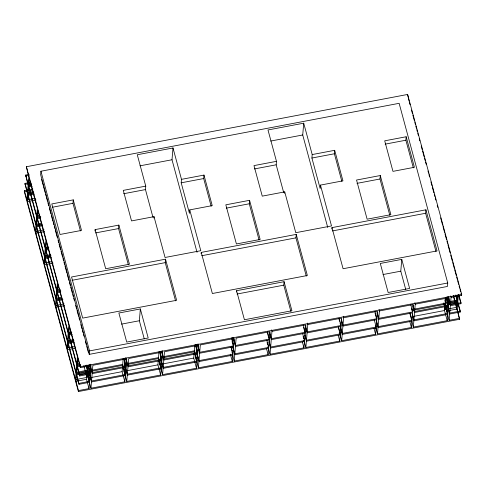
<?xml version="1.0" encoding="UTF-8"?>
<svg xmlns="http://www.w3.org/2000/svg" width="486" height="486" viewBox="0 0 486 486"><rect width="100%" height="100%" fill="white"/><g stroke="black" fill="none" stroke-linecap="round" stroke-linejoin="round"><path stroke-width="0.73" d="M459.695 318.318L449.143 320.317L446.622 311.016L447.15 304.728L457.703 302.723L457.174 309.017L459.616 319.272L78.392 391.546L24.3 191.581L24.379 190.627L32.823 189.03M35.338 198.331L26.894 199.934L27.423 193.641L24.986 183.386L30.618 182.323M33.133 191.624L27.502 192.693L28.121 185.312L25.685 175.057L29.203 174.389M458.869 294.874L461.001 302.748L450.449 304.746L451.069 297.371L461.621 295.373L461.7 294.419L407.608 94.454L26.384 166.728L28.826 176.983L28.206 184.358L31.019 183.83M44.074 229.872L35.435 231.506L27.356 201.623L27.884 195.336L34.36 194.108M41.802 223.177L36.043 224.271L27.963 194.382L28.583 187.001L32.179 186.32M36.748 215.936L28.662 186.053L29.282 178.678L37.367 208.561L36.748 215.936L39.621 215.389M35.435 231.506L35.964 225.218L27.884 195.336M36.043 224.271L36.663 216.89L28.583 187.001M40.933 171.23L40.642 174.699L89.242 354.367L447.442 286.454L447.734 282.992L399.134 103.318L40.933 171.23L89.533 350.898L89.242 354.367M51.893 261.583L43.977 263.084L35.897 233.201L36.426 226.913L42.179 225.82M50.344 254.755L44.584 255.843L36.505 225.96L37.124 218.579L40.721 217.898M45.289 247.514L37.203 217.631L37.823 210.256L45.909 240.139L45.289 247.514L48.163 246.967M43.977 263.084L44.505 256.796L36.426 226.913M44.584 255.843L45.204 248.468L37.124 218.579M64.103 303.92L55.465 305.554L44.439 264.779L44.967 258.485L51.443 257.258M61.831 297.225L56.072 298.313L45.046 257.537L45.666 250.156L48.545 249.61M56.777 289.984L45.745 249.209L46.364 241.828L57.391 282.609L56.777 289.984L60.373 289.304M55.465 305.554L55.993 299.267L44.967 258.485M56.072 298.313L56.692 290.932L45.666 250.156M74.868 346.524L66.953 348.025L55.926 307.249L56.455 300.956L62.931 299.728M73.319 339.69L67.56 340.783L56.534 300.008L57.154 292.627L60.75 291.946M68.259 332.454L57.233 291.673L57.852 284.298L68.878 325.079L68.259 332.454L71.138 331.908M80.433 230.959L72.961 203.336L73.252 199.874L51.802 203.938L60.057 234.471L81.514 230.407L73.252 199.874M66.953 348.025L67.481 341.731L56.455 300.956M67.56 340.783L68.18 333.402L57.154 292.627M85.961 365.296L87.535 371.128L87.006 377.415L75.494 379.602L67.414 349.713L67.937 343.426L74.413 342.199M88.051 365.01L87.614 370.18L76.102 372.361L68.022 342.472L68.641 335.097L72.238 334.411M76.8 364.026L68.72 334.143L69.34 326.768L77.42 356.651L76.8 364.026L79.68 363.485M75.494 379.602L76.023 373.309L67.937 343.426M76.102 372.361L76.721 364.98L68.641 335.097M78.471 390.598L75.956 381.291L76.478 375.004L87.037 372.999L89.552 382.306L89.023 388.593L78.471 390.598L78.392 391.546M89.552 382.306L78.999 384.305L76.563 374.05L77.183 366.669L80.7 366.007M87.93 365.387L90.25 373.971L79.698 375.976L77.262 365.721L77.882 358.346L80.397 367.647L90.949 365.648L90.56 364.214M80.397 367.647L80.476 366.699L26.384 166.728M94.995 230.99L95.11 229.605L118.857 225.103L129.44 264.238L105.693 268.74L95.11 229.605M89.023 388.593L86.508 379.293L87.037 372.999M79.078 383.357L89.631 381.352L87.116 372.051L87.674 365.411M88.197 378.084L88.725 371.79L122.624 365.363L125.37 375.514L124.841 381.802L90.943 388.229L88.197 378.084L122.095 371.656L122.624 365.363M123.717 358.486L126.068 367.185L125.449 374.56L91.55 380.988L88.804 370.842L89.303 364.937M89.631 381.352L90.25 373.971M79.777 375.022L90.329 373.023L90.949 365.648M90.943 388.229L91.471 381.941L88.725 371.79M91.55 380.988L92.17 373.613L89.819 364.913M92.249 372.659L92.869 365.284L126.767 358.856L126.147 366.231L92.249 372.659L90.092 364.682M128.365 264.803L118.566 228.566L118.857 225.103M125.449 374.56L122.703 364.415L123.201 358.51M124.015 371.292L124.544 364.998L158.448 358.571L161.188 368.722L160.659 375.01L126.761 381.437L124.015 371.292L157.92 364.865L158.448 358.571M159.536 351.694L161.893 360.393L161.273 367.774L127.368 374.202L124.623 364.05L125.121 358.146M126.761 381.437L127.289 375.149L124.544 364.998M127.368 374.202L127.988 366.821L125.637 358.121M162.591 352.064L161.972 359.44L128.067 365.867L128.687 358.492L162.591 352.064L162.196 350.613M152.938 217.218L145.466 189.589L145.757 186.126L137.271 154.748L172.998 147.975L181.491 179.352L181.199 182.815L189.455 213.348L189.747 209.885L212.23 205.621L203.968 175.088L181.491 179.352M144.263 338.894L139.354 320.742L140.345 308.95L118.863 313.02L126.725 342.071L148.2 338.001L140.345 308.95M153.898 218.044L154.019 216.659L131.536 220.917L123.274 190.384L145.757 186.126M197.043 252.301L172.008 159.76L172.998 147.975M175.568 300.87L165.228 262.64L165.519 259.178L71.557 276.99L82.681 318.105L176.637 300.287L165.519 259.178M161.273 367.774L158.527 357.623L159.019 351.718M159.833 364.5L160.362 358.212L194.266 351.785L197.012 361.93L196.484 368.224L162.579 374.651L159.833 364.5L193.738 358.073L194.266 351.785M195.36 344.902L197.711 353.601L197.091 360.983L163.187 367.41L160.447 357.259L160.939 351.354M162.579 374.651L163.108 368.358L160.362 358.212M163.187 367.41L163.806 360.029L161.455 351.329M198.41 345.273L197.79 352.648L163.891 359.075L164.511 351.7L198.41 345.273L198.015 343.827M211.149 206.179L203.677 178.556L203.968 175.088M201.131 253.789L201.247 252.404L296.229 234.392L307.352 275.507L212.37 293.514L201.247 252.404M197.091 360.983L194.345 350.831L194.843 344.926M198.403 367.859L195.658 357.708L196.186 351.421L198.932 361.566L198.403 367.859L232.302 361.432L232.83 355.138L232.047 352.241M232.156 341.737L233.529 346.81L232.909 354.191L199.011 360.618L196.265 350.467L196.757 344.562M199.011 360.618L199.631 353.237L197.273 344.538M199.71 352.283L200.329 344.908L234.228 338.481L233.608 345.856L199.71 352.283L197.553 344.313M231.591 349.519L231.828 346.725M232.205 342.199L232.581 337.77M236.457 292.092L236.573 290.707L284.067 281.698L291.922 310.748L244.428 319.758L236.573 290.707M268.059 346.172L268.649 348.347L268.12 354.64L234.222 361.068L234.75 354.774L232.594 346.804M267.586 333.493L269.347 340.018L268.728 347.399L234.829 353.826L235.449 346.445L233.098 337.746M235.528 345.497L236.147 338.116L270.046 331.689L269.432 339.07L235.528 345.497L233.371 337.521M259.081 240.023L249.275 203.786L249.567 200.317L225.826 204.825L236.409 243.96L260.156 239.458L249.567 200.317M283.654 192.432L276.182 164.809L276.473 161.34L267.986 129.962L303.714 123.189L312.2 154.566L311.909 158.035L320.171 188.568L320.462 185.099L342.94 180.841L334.684 150.308L312.2 154.566M304.078 340.109L304.473 341.555L303.944 347.848L270.04 354.276L270.568 347.982L269.001 342.187M303.598 327.424L305.172 333.226L304.552 340.607L270.647 347.034L271.267 339.653L269.505 333.129M271.966 331.331L305.87 324.903L305.251 332.278L271.346 338.706L271.966 331.331L271.577 329.879M284.614 193.264L284.729 191.873L262.252 196.137L253.99 165.605L276.473 161.34M290.847 311.313L283.775 285.167L284.067 281.698M327.752 227.521L302.723 134.98L303.714 123.189M306.283 276.084L295.944 237.861L296.229 234.392M339.507 331.865L340.291 334.769L339.763 341.057L305.858 347.484L306.387 341.196L304.819 335.395M340.012 322.813L340.99 326.434L340.37 333.815L306.466 340.243L307.091 332.861L305.518 327.066M307.79 324.539L341.688 318.111L341.069 325.486L307.17 331.914L307.79 324.539L307.395 323.087M341.865 181.393L334.392 153.77L334.684 150.308M331.847 229.003L331.962 227.618L425.918 209.806L437.042 250.916L343.086 268.734L331.962 227.618M375.52 325.802L376.109 327.977L375.581 334.265L341.682 340.692L342.211 334.404L340.443 327.88M375.046 313.118L376.808 319.642L376.188 327.023L342.29 333.451L342.909 326.07L341.342 320.274M343.608 317.747L377.507 311.319L376.887 318.695L342.988 325.122L343.608 317.747L343.213 316.295M389.796 215.237L379.991 179L380.283 175.537L356.536 180.039L367.124 219.174L390.872 214.672L380.283 175.537M409.971 313.938L411.928 321.185L411.399 327.473L377.5 333.9L378.029 327.613L376.462 321.811M378.728 319.278L412.626 312.85L412.007 320.231L378.108 326.659L378.728 319.278L376.966 312.759M379.426 310.955L413.331 304.528L412.711 311.903L378.807 318.33L379.426 310.955L379.037 309.503M407.608 94.454L409.078 101.131M413.343 167.846L405.871 140.217L406.162 136.754L384.705 140.825L392.961 171.358L414.418 167.287L406.162 136.754M405.695 289.334L400.78 271.176L401.77 259.384L380.295 263.455L388.15 292.505L409.631 288.435L401.77 259.384M413.313 310.25L445.006 304.242L447.752 314.393L447.223 320.681L413.319 327.108L413.847 320.821L412.28 315.019M446.093 297.365L448.45 306.065L447.831 313.44L413.926 319.867L414.546 312.492L412.784 305.967M415.244 304.163L449.149 297.736L448.529 305.111L414.625 311.538L415.244 304.163L414.856 302.711M435.972 251.499L425.627 213.269L425.918 209.806M447.223 320.681L444.477 310.536L445.006 304.242M447.831 313.44L445.085 303.294L445.577 297.389M455.668 295.202L457.247 301.034L456.719 307.322L445.206 309.509L445.735 303.215L444.945 300.299M457.763 294.917L457.326 300.081L445.814 302.268L446.251 297.098M449.75 313.081L447.229 303.774L447.849 296.393L450.37 305.7L449.75 313.081L460.303 311.076L457.788 301.776L458.407 294.395M449.143 320.317L449.665 314.029L447.15 304.728M449.665 314.029L460.224 312.03L460.303 311.076M450.37 305.7L460.922 303.695L461.001 302.748M25.606 176.011L29.124 175.343M24.908 184.34L31.238 183.137M28.121 185.312L31.645 184.644M28.662 186.053L31.541 185.506M140.004 165.829L172.008 159.76M270.714 141.049L302.723 134.98M24.3 191.581L32.744 189.977M27.423 193.641L33.759 192.444M27.963 194.382L33.716 193.294M27.356 201.623L35.988 199.989M52.251 207.261L72.961 203.336M123.711 193.714L145.466 189.589M181.199 182.815L203.677 178.556M254.427 168.934L276.182 164.809M311.909 158.035L334.392 153.77M385.155 144.148L405.871 140.217M36.663 216.89L40.265 216.203M37.203 217.631L40.8 216.944M35.964 225.218L41.723 224.125M36.505 225.96L42.258 224.866M35.897 233.201L44.53 231.561M95.56 232.928L118.566 228.566M226.276 208.148L249.275 203.786M356.991 183.362L379.991 179M45.204 248.468L48.807 247.781M45.745 249.209L48.624 248.662M44.505 256.796L50.981 255.569M45.046 257.537L50.799 256.444M44.439 264.779L53.071 263.139M72.007 280.313L165.228 262.64M201.696 255.727L295.944 237.861M332.412 230.941L425.627 213.269M56.692 290.932L60.294 290.251M57.233 291.673L60.829 290.993M55.993 299.267L61.752 298.173M56.534 300.008L62.287 298.914M55.926 307.249L64.559 305.609M237.022 294.03L283.775 285.167M68.18 333.402L71.782 332.722M68.72 334.143L71.6 333.596M121.579 324.107L139.354 320.742M383.004 274.547L400.78 271.176M67.481 341.731L73.957 340.504M68.022 342.472L73.775 341.385M67.414 349.713L75.324 348.213M89.533 350.898L447.734 282.992M76.721 364.98L80.324 364.3M77.262 365.721L80.779 365.053M80.476 366.699L461.7 294.419M76.023 373.309L87.535 371.128M88.804 370.842L122.703 364.415M124.623 364.05L158.527 357.623M160.447 357.259L194.345 350.831M196.265 350.467L199.211 349.908M232.818 343.535L235.03 343.116M413.392 309.303L445.085 303.294M445.735 303.215L457.247 301.034M76.563 374.05L87.116 372.051M447.229 303.774L457.788 301.776M92.17 373.613L126.068 367.185M127.988 366.821L161.893 360.393M163.806 360.029L197.711 353.601M199.631 353.237L233.529 346.81M235.449 346.445L269.347 340.018M271.267 339.653L305.172 333.226M307.091 332.861L340.99 326.434M342.909 326.07L376.808 319.642M414.546 312.492L448.45 306.065M195.658 357.708L198.604 357.149M231.476 350.916L233.687 350.497M412.049 316.684L444.477 310.536M75.956 381.291L86.508 379.293M446.622 311.016L457.174 309.017M91.471 381.941L125.37 375.514M127.289 375.149L161.188 368.722M163.108 368.358L197.012 361.93M198.932 361.566L232.83 355.138M234.75 354.774L268.649 348.347M270.568 347.982L304.473 341.555M306.387 341.196L340.291 334.769M342.211 334.404L376.109 327.977M378.029 327.613L411.928 321.185M413.847 320.821L447.752 314.393M409.467 102.558L410.044 104.709M411.49 110.043L412.474 113.688M412.869 115.146L414.449 120.978M414.844 122.436L415.433 124.623M415.828 126.081L416.417 128.268M416.812 129.726L417.407 131.913M417.802 133.371L418.391 135.558M419.242 138.704L419.837 140.891M421.216 145.994L422.2 149.639M422.595 151.097L424.175 156.929M424.57 158.387L425.159 160.574M425.554 162.032L426.143 164.219M427.984 171.011L428.573 173.192M428.968 174.65L429.557 176.837M430.936 181.934L431.92 185.573M432.315 187.031L433.889 192.857M434.284 194.309L434.873 196.496M435.268 197.954L435.857 200.135M437.236 205.232L437.831 207.419M440.65 217.85L442.618 225.127M443.013 226.585L444.593 232.411M444.982 233.869L446.561 239.695M446.956 241.147L447.545 243.334M447.94 244.792L450.103 252.799M450.759 255.217L452.338 261.049M452.733 262.507L454.307 268.339M454.702 269.797L456.281 275.629M456.676 277.087L457.265 279.274M457.66 280.732L458.644 284.377M459.106 286.066L459.683 288.216M460.072 289.644L460.655 291.794M461.038 293.222L461.621 295.373M458.596 295.111L460.922 303.695M455.947 294.978L457.326 300.081M457.703 302.723L460.224 312.03M453.566 295.658L456.719 307.322M453.286 295.883L459.616 319.272M450.68 295.944L451.069 297.371M448.317 296.873L450.449 304.746M446.373 297.134L448.529 305.111M445.024 299.352L445.814 302.268M443.432 302.948L444.022 305.135M444.417 306.593L445.206 309.509M412.863 305.014L414.625 311.538M410.749 304.655L412.711 311.903M411.454 308.501L412.043 310.675M412.359 314.071L413.926 319.867M410.05 312.984L412.007 320.231M411.356 319.861L413.319 327.108M409.832 321.677L411.399 327.473M377.239 312.528L378.807 318.33M374.931 311.447L376.887 318.695M376.346 320.134L378.108 326.659M374.226 319.776L376.188 327.023M375.933 328.105L377.5 333.9M374.013 328.463L375.581 334.265M320.462 185.099L331.507 225.929L295.774 232.703L284.729 191.873M341.421 319.32L342.988 325.122M339.107 318.233L341.069 325.486M339.028 319.187L339.617 321.361M340.522 326.926L342.29 333.451M338.408 326.568L340.37 333.815M338.523 328.244L339.113 330.419M339.914 334.168L341.682 340.692M338.195 335.255L339.763 341.057M305.402 325.389L307.17 331.914M303.288 325.025L305.251 332.278M304.898 334.441L306.466 340.243M302.59 333.36L304.552 340.607M303.1 336.482L303.683 338.657M303.902 340.236L305.858 347.484M302.371 342.047L303.944 347.848M269.584 332.181L271.346 338.706M267.47 331.817L269.432 339.07M269.08 341.233L270.647 347.034M266.771 340.151L268.728 347.399M267.081 342.551L267.671 344.726M268.078 347.028L270.04 354.276M266.553 348.839L268.12 354.64M231.451 337.885L233.608 345.856M232.867 346.579L234.829 353.826M230.947 346.937L232.909 354.191M232.259 353.814L234.222 361.068M230.34 354.179L232.302 361.432M189.747 209.885L200.791 250.709L165.058 257.483L154.019 216.659M195.633 344.677L197.79 352.648M193.738 358.073L196.484 368.224M161.735 351.105L163.891 359.075M159.815 351.469L161.972 359.44M157.92 364.865L160.659 375.01M125.91 357.896L128.067 365.867M123.991 358.255L126.147 366.231M122.095 371.656L124.841 381.802M41.583 179.407L43.157 185.239M43.552 186.697L45.131 192.529M45.526 193.987L46.115 196.174M46.51 197.632L47.494 201.277M47.889 202.735L48.679 205.651M49.335 208.069L50.915 213.901M51.309 215.359L52.883 221.191M53.278 222.649L53.867 224.836M54.262 226.294L54.857 228.481M55.252 229.939L57.22 237.229M58.071 240.376L58.666 242.563M59.055 244.015L60.635 249.84M61.029 251.298L62.603 257.124M62.998 258.582L63.587 260.763M63.982 262.221L64.571 264.408M64.966 265.86L66.934 273.144M67.329 274.602L68.909 280.422M69.364 282.117L70.349 285.756M70.743 287.214L72.317 293.04M72.712 294.498L73.301 296.679M73.696 298.137L74.285 300.318M75.664 305.421L76.648 309.06M77.043 310.518L78.623 316.337M79.018 317.795L79.607 319.982M80.852 324.587L82.037 328.961M82.426 330.419L83.021 332.6M83.416 334.058L84.005 336.245M85.384 341.348L86.374 344.993M86.763 346.451L88.343 352.283M88.203 365.15L90.329 373.023M86.235 365.077L87.614 370.18M83.853 365.758L87.006 377.415M25.685 175.057L28.206 184.358M77.183 366.669L79.698 375.976M24.986 183.386L27.502 192.693M76.478 375.004L78.999 384.305M24.379 190.627L26.894 199.934"/></g></svg>
